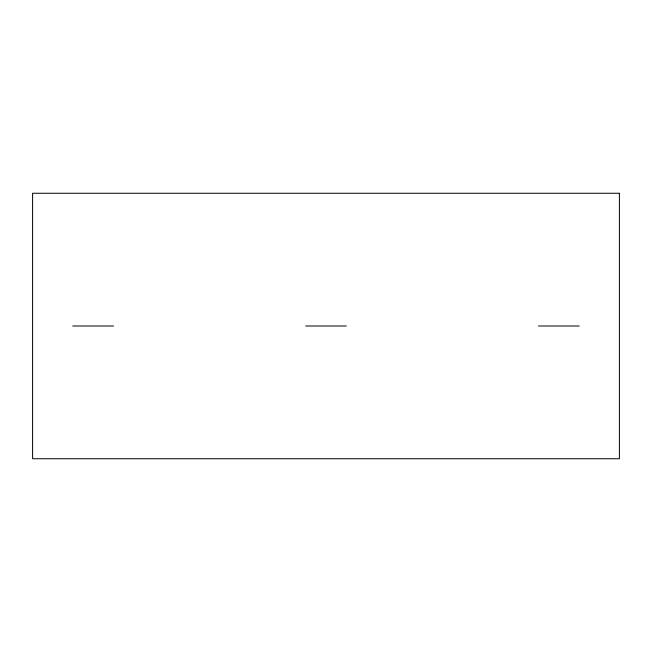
<?xml version="1.0" encoding="UTF-8"?>
<svg xmlns="http://www.w3.org/2000/svg" width="652" height="652" viewBox="0 0 652 652"><rect width="100%" height="100%" fill="white"/><g stroke="black" fill="none" stroke-linecap="round" stroke-linejoin="round"><path stroke-width="0.98" d="M72.771 326L113.521 326M305.625 326L346.375 326M538.479 326L579.229 326M619.4 193.269L32.6 193.269L32.6 458.731L619.4 458.731L619.4 193.269"/></g></svg>
